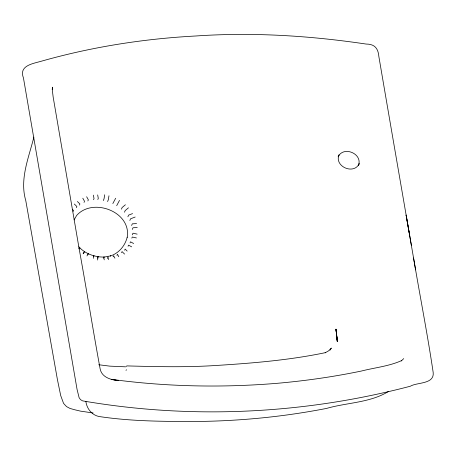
<?xml version="1.0" encoding="UTF-8"?>
<svg xmlns="http://www.w3.org/2000/svg" width="456" height="456" viewBox="0 0 456 456"><rect width="100%" height="100%" fill="white"/><g stroke="black" fill="none" stroke-linecap="round" stroke-linejoin="round"><path stroke-width="0.68" d="M104.709 194.775L104.019 198.884L103.295 200.566M108.973 195.784L108.283 199.876L107.559 201.558M93.429 258.341L93.902 255.571L93.417 256.688M97.573 260.034L98.165 256.563L97.441 258.244M52.183 89.353L52.6 87.164L52.463 91.325L53.175 97.145L79.333 249.854C86.583 289.503 92.864 329.34 100.155 368.967C101.825 377.471 111.139 379.996 118.606 380.612L111.196 379.306C166.201 386.791 222.135 387.879 277.465 383.285C305.64 380.794 333.684 376.787 361.386 371.041C374.826 367.616 389.042 366.276 401.782 360.519L401.314 360.93L403.725 358.615M358.376 165.591C363.17 153.877 343.51 145.441 338.158 156.801L338.312 156.545M33.881 137.074C28.802 157.742 19.437 179.117 25.775 200.6L57.416 379.58L60.682 395.5L63.555 403.383L66.519 406.581L70.042 408.451L74.562 409.727L80.512 411.135L93.121 412.982M358.462 165.294L359.214 163.641C353.953 175.115 334.18 166.565 338.996 154.869L338.62 155.855M73.131 211.441L73.61 210.324L72.367 209.657M76.38 207.634L76.864 206.511L74.345 204.037M79.424 205.103L79.908 203.98L77.4 201.512M84.029 202.418L84.508 201.295L82.798 198.2M87.871 200.948L88.35 199.825L86.646 196.747M93.543 199.739L94.027 198.622L93.394 195.139M97.812 199.506L98.296 198.388L97.669 194.917M79.418 248.953L79.903 247.83L78.831 248.731M83.596 253.57L84.559 251.33L83.129 253.792M87.917 254.579L88.401 253.462L86.965 255.924M112.837 203.564L115.659 198.252M116.69 205.667L119.506 200.372M121.421 209.184L122.145 207.508L125.411 204.761M103.267 258.176L103.751 257.059L104.23 259.863M124.477 212.234L125.2 210.552L128.461 207.811M107.297 258.518L108.021 256.836L108.505 259.646M127.891 216.794L128.615 215.112L132.565 213.602M113.094 256.813L113.578 255.691L114.912 258.176M129.846 220.47L130.57 218.794L135.17 217.033M116.953 255.371L117.437 254.254L118.771 256.739M131.596 225.515L132.32 223.833L136.572 223.577M121.581 252.727L122.065 251.604L124.579 254.1M132.28 229.459L133.004 227.778L137.25 227.527M124.653 250.219L125.138 249.101L127.15 251.096M132.28 234.863L133.004 233.181L137.148 234.133M128.062 246.268L128.541 245.146L131.659 246.85M131.824 238.129L132.303 237.012L136.441 237.958M130.04 242.934L130.519 241.817L133.642 243.521M74.106 219.923L76.574 215.563C92.619 197.077 131.596 211.709 127.207 237.297L127.218 237.137C125.115 245.755 118.885 253.234 110.335 255.998L110.717 255.862L103.78 257.15M329.967 350.202L331.381 348.059L328.651 350.806L325.174 352.807L325.607 352.608C288.454 360.388 250.287 363.386 212.416 365.701C183.893 367.376 155.245 366.652 126.768 365.906L126.323 366.481M125.998 370.392L126.477 369.753M388.712 391.328C370.375 402.802 346.993 402.523 326.633 408.399C284.658 416.59 241.971 420.854 199.215 421.452C165.762 421.532 131.978 421.509 98.855 416.482C91.576 414.857 86.76 408.502 85.848 401.32M125.679 366.829L109.805 366.139L98.707 364.749M104.481 257.059C95.002 257.304 85.318 253.878 78.825 246.821M411.363 245.26L406.108 215.015L409.174 232.68M415.445 268.989C421.401 303.525 428.076 337.976 433.2 372.632C434.374 384.408 416.881 382.185 410.349 386.221C303.821 414.23 191.212 419.56 82.627 400.875L80.501 399.638L79.11 397.678L77.07 389.441L23.461 77.993C18.565 65.55 32.952 63.646 41.422 61.189C91.764 46.9 143.663 38.76 195.898 35.984C252.709 32.085 309.789 35.682 366.054 44.044C374.826 44.055 378.161 48.427 378.868 56.572C390.94 127.395 403.241 198.183 415.445 268.989L415.593 269.866L413.546 257.948M337.28 340.991L335.975 329.124L337.332 341.669L336.043 329.431L337.303 341.322L337.28 340.991"/></g></svg>
